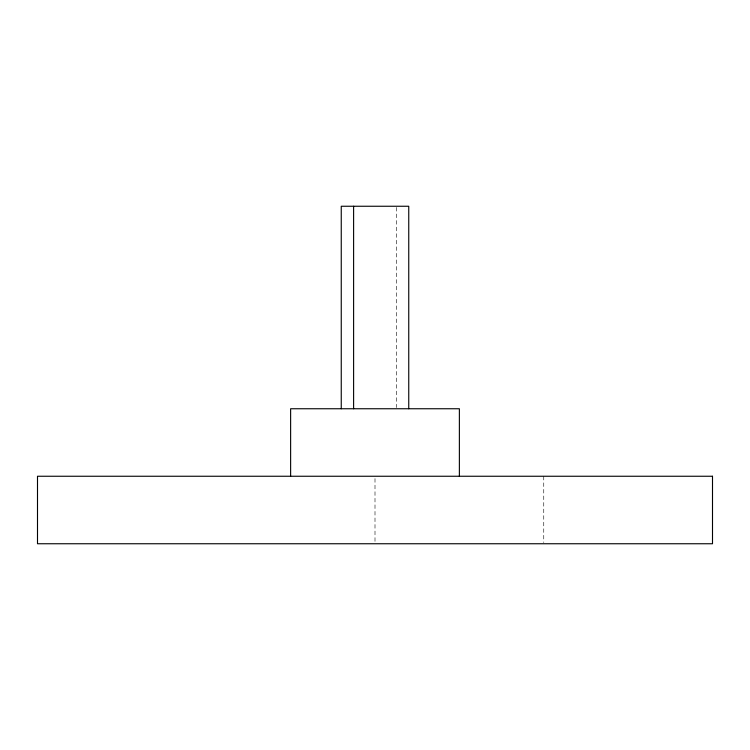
<?xml version="1.0" encoding="UTF-8"?>
<svg xmlns="http://www.w3.org/2000/svg" width="750" height="750" viewBox="0 0 750 750"><rect width="100%" height="100%" fill="white"/><g stroke="black" fill="none" stroke-linecap="round" stroke-linejoin="round"><path stroke-width="0.56" stroke-dasharray="3.75 2.81" d="M543.75 476.25L543.75 542.587M396.394 207.413L396.394 407.578M375 478.584L375 542.587"/><path stroke-width="1.12" d="M459.375 476.25L459.375 408.75L290.625 408.75L290.625 476.25M408.75 408.75L408.75 206.25L341.25 206.25L341.25 408.75M353.606 206.25L353.606 408.75M712.5 476.25L37.5 476.25L37.5 543.75L712.5 543.75L712.5 476.25"/></g></svg>
